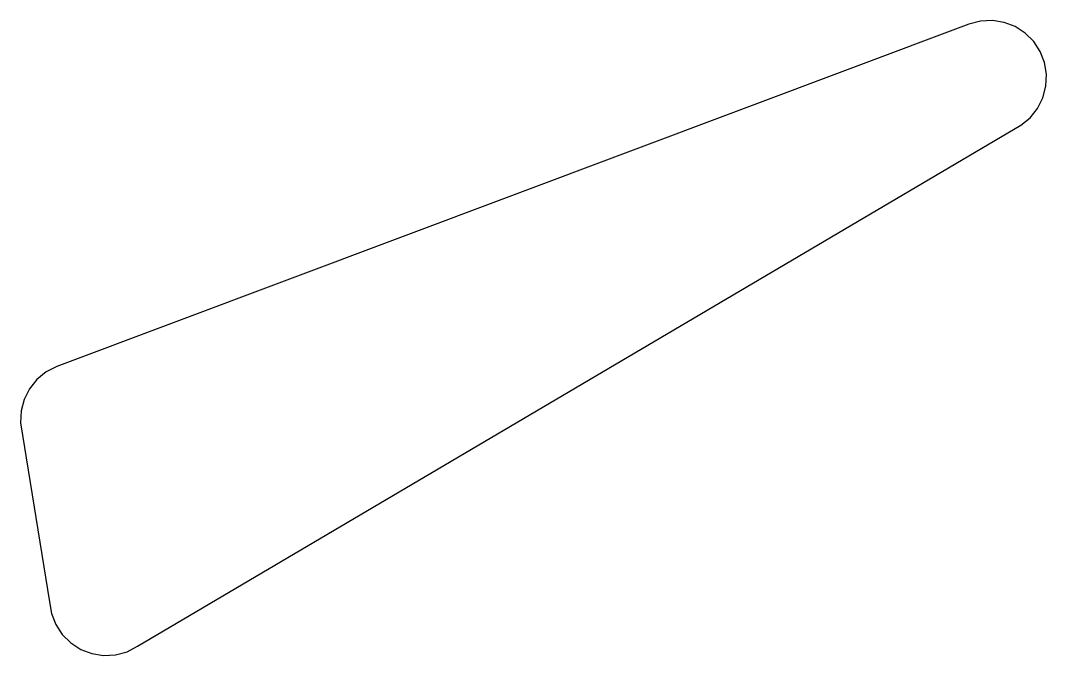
# Model space of a CAD drawing. Header units: metres. Extents: x -5 to 85, y -20.7 to 35.
import ezdxf

# ---------------------------------------------------------------- set-up
doc = ezdxf.new("R2010")
doc.units = ezdxf.units.M

msp = doc.modelspace()

# ---------------------------------------------------------------- linework, layer by layer
for p, q in [((78.1916, 34.6615), (-1.80843, 4.6615)), ((79.2003, 34.9356), (78.1916, 34.6615)), ((80.2439, 34.994), (79.2003, 34.9356)), ((81.2769, 34.8342), (80.2439, 34.994)), ((82.2541, 34.4631), (81.2769, 34.8342)), ((83.1328, 33.8969), (82.2541, 34.4631)), ((83.8745, 33.1604), (83.1328, 33.8969)), ((84.4469, 32.2858), (83.8745, 33.1604)), ((84.825, 31.3113), (84.4469, 32.2858)), ((84.9922, 30.2794), (84.825, 31.3113)), ((84.9412, 29.2354), (84.9922, 30.2794)), ((84.6742, 28.2248), (84.9412, 29.2354)), ((84.203, 27.2917), (84.6742, 28.2248)), ((83.5481, 26.4771), (84.203, 27.2917)), ((82.7381, 25.8163), (83.5481, 26.4771)), ((5.27812, -19.8597), (82.7381, 25.8163)), ((-1.80843, 4.6615), (-2.73808, 4.18364)), ((-2.73808, 4.18364), (-3.54808, 3.52292)), ((-4.203, 2.70825), (-4.67424, 1.77522)), ((-3.54808, 3.52292), (-4.203, 2.70825)), ((-4.67424, 1.77522), (-4.94118, 0.764587)), ((-4.94118, 0.764587), (-4.99217, -0.279434)), ((-4.99217, -0.279434), (-2.45215, -15.9555)), ((-2.45215, -15.9555), (-2.28496, -16.9873)), ((-2.28496, -16.9873), (-1.90689, -17.9618)), ((-1.90689, -17.9618), (-1.33447, -18.8364)), ((-1.33447, -18.8364), (-0.592712, -19.5729)), ((-0.592712, -19.5729), (0.285934, -20.1391)), ((0.285934, -20.1391), (1.26312, -20.5102)), ((1.26312, -20.5102), (2.29611, -20.6701)), ((2.29611, -20.6701), (3.33977, -20.6117)), ((3.33977, -20.6117), (4.34846, -20.3375)), ((4.34846, -20.3375), (5.27812, -19.8597))]:
    msp.add_line(p, q)

doc.saveas('drawing.dxf')
